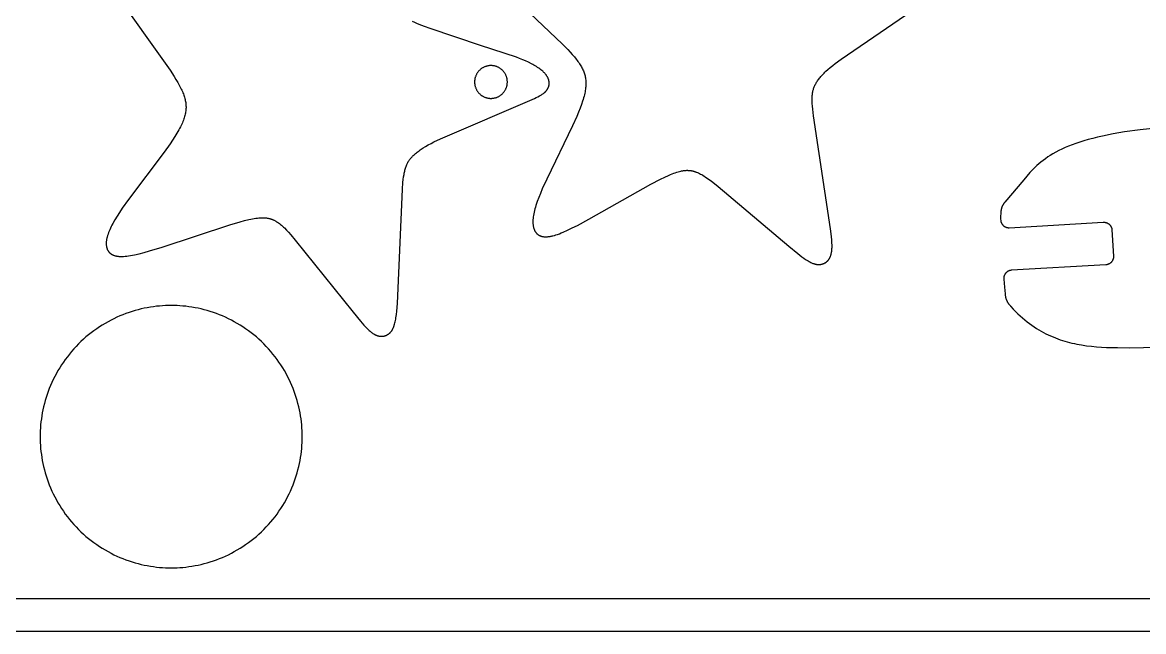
# Model space of a CAD drawing. Header units: millimetres. Extents: x -13379 to -9942, y 7 to 1157.
# Drawn here: x -11883.4 to -11609.6, y 6.5 to 155.1 of the extents above; entities that cross this region are included whole.
import ezdxf

# ---------------------------------------------------------------- set-up
doc = ezdxf.new("R2010")
doc.units = ezdxf.units.MM
doc.header["$MEASUREMENT"] = 0
for name, color, linetype in [('CIRCULO GRANDE 1', 7, 'Continuous'), ('SECCIONES', 7, 'Continuous'), ('TABLERO COMPLETO', 7, 'Continuous'), ('TABLERO GONZALO', 1, 'Continuous')]:
    doc.layers.add(name, color=color, linetype=linetype)

msp = doc.modelspace()

# ---------------------------------------------------------------- linework, layer by layer
at = {"layer": 'CIRCULO GRANDE 1', "color": 7}
msp.add_lwpolyline([(-11815.1, 54.08), (-11815.11, 54.79), (-11815.13, 55.51), (-11815.17, 56.23), (-11815.23, 56.96), (-11815.3, 57.69), (-11815.39, 58.42), (-11815.5, 59.16), (-11815.63, 59.9), (-11815.78, 60.65), (-11815.94, 61.39), (-11816.13, 62.14), (-11816.33, 62.89), (-11816.56, 63.63), (-11816.8, 64.38), (-11817.06, 65.12), (-11817.34, 65.86), (-11817.65, 66.6), (-11817.97, 67.33), (-11818.31, 68.06), (-11818.67, 68.78), (-11819.05, 69.49), (-11819.45, 70.2), (-11819.87, 70.9), (-11820.31, 71.59), (-11820.77, 72.27), (-11821.25, 72.94), (-11821.74, 73.6), (-11822.25, 74.25), (-11822.78, 74.89), (-11823.33, 75.51), (-11823.89, 76.12), (-11824.47, 76.71), (-11825.06, 77.29), (-11825.67, 77.85), (-11826.29, 78.4), (-11826.93, 78.92), (-11827.58, 79.44), (-11828.23, 79.93), (-11828.91, 80.41), (-11829.59, 80.87), (-11830.28, 81.3), (-11830.98, 81.72), (-11831.68, 82.12), (-11832.4, 82.51), (-11833.12, 82.87), (-11833.85, 83.21), (-11834.58, 83.53), (-11835.32, 83.83), (-11836.06, 84.12), (-11836.8, 84.38), (-11837.55, 84.62), (-11838.29, 84.85), (-11839.04, 85.05), (-11839.79, 85.23), (-11840.53, 85.4), (-11841.27, 85.55), (-11842.02, 85.68), (-11842.75, 85.79), (-11843.49, 85.88), (-11844.22, 85.95), (-11844.95, 86.01), (-11845.67, 86.05), (-11846.39, 86.07), (-11847.1, 86.08), (-11847.81, 86.07), (-11848.52, 86.05), (-11849.25, 86.01), (-11849.97, 85.95), (-11850.7, 85.88), (-11851.44, 85.79), (-11852.18, 85.68), (-11852.92, 85.55), (-11853.66, 85.4), (-11854.41, 85.23), (-11855.16, 85.05), (-11855.9, 84.85), (-11856.65, 84.62), (-11857.39, 84.38), (-11858.14, 84.12), (-11858.88, 83.83), (-11859.61, 83.53), (-11860.35, 83.21), (-11861.07, 82.87), (-11861.79, 82.51), (-11862.51, 82.12), (-11863.22, 81.72), (-11863.92, 81.3), (-11864.61, 80.87), (-11865.29, 80.41), (-11865.96, 79.93), (-11866.62, 79.44), (-11867.27, 78.92), (-11867.9, 78.4), (-11868.52, 77.85), (-11869.13, 77.29), (-11869.72, 76.71), (-11870.3, 76.12), (-11870.87, 75.51), (-11871.41, 74.89), (-11871.94, 74.25), (-11872.45, 73.6), (-11872.95, 72.94), (-11873.42, 72.27), (-11873.88, 71.59), (-11874.32, 70.9), (-11874.74, 70.2), (-11875.14, 69.49), (-11875.52, 68.78), (-11875.88, 68.06), (-11876.23, 67.33), (-11876.55, 66.6), (-11876.85, 65.86), (-11877.13, 65.12), (-11877.4, 64.38), (-11877.64, 63.63), (-11877.86, 62.89), (-11878.07, 62.14), (-11878.25, 61.39), (-11878.42, 60.65), (-11878.56, 59.9), (-11878.69, 59.16), (-11878.8, 58.42), (-11878.89, 57.69), (-11878.97, 56.96), (-11879.03, 56.23), (-11879.07, 55.51), (-11879.09, 54.79), (-11879.1, 54.08), (-11879.09, 53.37), (-11879.07, 52.65), (-11879.03, 51.93), (-11878.97, 51.21), (-11878.89, 50.47), (-11878.8, 49.74), (-11878.69, 49), (-11878.56, 48.26), (-11878.42, 47.51), (-11878.25, 46.77), (-11878.07, 46.02), (-11877.86, 45.28), (-11877.64, 44.53), (-11877.4, 43.79), (-11877.13, 43.04), (-11876.85, 42.3), (-11876.55, 41.57), (-11876.23, 40.83), (-11875.88, 40.11), (-11875.52, 39.38), (-11875.14, 38.67), (-11874.74, 37.96), (-11874.32, 37.26), (-11873.88, 36.57), (-11873.42, 35.89), (-11872.95, 35.22), (-11872.45, 34.56), (-11871.94, 33.91), (-11871.41, 33.28), (-11870.87, 32.65), (-11870.3, 32.05), (-11869.72, 31.45), (-11869.13, 30.88), (-11868.52, 30.31), (-11867.9, 29.77), (-11867.27, 29.24), (-11866.62, 28.73), (-11865.96, 28.23), (-11865.29, 27.76), (-11864.61, 27.3), (-11863.92, 26.86), (-11863.22, 26.44), (-11862.51, 26.04), (-11861.79, 25.66), (-11861.07, 25.29), (-11860.35, 24.95), (-11859.61, 24.63), (-11858.88, 24.33), (-11858.14, 24.05), (-11857.39, 23.78), (-11856.65, 23.54), (-11855.9, 23.32), (-11855.16, 23.11), (-11854.41, 22.93), (-11853.66, 22.76), (-11852.92, 22.62), (-11852.18, 22.49), (-11851.44, 22.38), (-11850.7, 22.29), (-11849.97, 22.21), (-11849.25, 22.15), (-11848.52, 22.11), (-11847.81, 22.09), (-11847.1, 22.08), (-11846.39, 22.09), (-11845.67, 22.11), (-11844.95, 22.15), (-11844.22, 22.21), (-11843.49, 22.29), (-11842.75, 22.38), (-11842.02, 22.49), (-11841.27, 22.62), (-11840.53, 22.76), (-11839.79, 22.93), (-11839.04, 23.11), (-11838.29, 23.32), (-11837.55, 23.54), (-11836.8, 23.78), (-11836.06, 24.05), (-11835.32, 24.33), (-11834.58, 24.63), (-11833.85, 24.95), (-11833.12, 25.29), (-11832.4, 25.66), (-11831.68, 26.04), (-11830.98, 26.44), (-11830.28, 26.86), (-11829.59, 27.3), (-11828.91, 27.76), (-11828.23, 28.23), (-11827.58, 28.73), (-11826.93, 29.24), (-11826.29, 29.77), (-11825.67, 30.31), (-11825.06, 30.88), (-11824.47, 31.45), (-11823.89, 32.05), (-11823.33, 32.65), (-11822.78, 33.28), (-11822.25, 33.91), (-11821.74, 34.56), (-11821.25, 35.22), (-11820.77, 35.89), (-11820.31, 36.57), (-11819.87, 37.26), (-11819.45, 37.96), (-11819.05, 38.67), (-11818.67, 39.38), (-11818.31, 40.11), (-11817.97, 40.83), (-11817.65, 41.57), (-11817.34, 42.3), (-11817.06, 43.04), (-11816.8, 43.79), (-11816.56, 44.53), (-11816.33, 45.28), (-11816.13, 46.02), (-11815.94, 46.77), (-11815.78, 47.51), (-11815.63, 48.26), (-11815.5, 49), (-11815.39, 49.74), (-11815.3, 50.47), (-11815.23, 51.21), (-11815.17, 51.93), (-11815.13, 52.65), (-11815.11, 53.37), (-11815.1, 54.08)], dxfattribs=at)
at = {"layer": 'SECCIONES'}
msp.add_lwpolyline([(-11765.01, 140.61), (-11765.01, 140.75), (-11765.02, 140.89), (-11765.03, 141.02), (-11765.05, 141.16), (-11765.07, 141.3), (-11765.09, 141.43), (-11765.13, 141.57), (-11765.16, 141.7), (-11765.2, 141.84), (-11765.25, 141.97), (-11765.3, 142.1), (-11765.35, 142.23), (-11765.41, 142.35), (-11765.47, 142.48), (-11765.54, 142.6), (-11765.61, 142.72), (-11765.68, 142.83), (-11765.76, 142.95), (-11765.85, 143.06), (-11765.93, 143.17), (-11766.02, 143.27), (-11766.12, 143.37), (-11766.22, 143.47), (-11766.32, 143.57), (-11766.42, 143.66), (-11766.53, 143.75), (-11766.64, 143.83), (-11766.75, 143.91), (-11766.87, 143.99), (-11766.99, 144.06), (-11767.11, 144.13), (-11767.23, 144.19), (-11767.36, 144.25), (-11767.48, 144.31), (-11767.61, 144.36), (-11767.75, 144.4), (-11767.88, 144.44), (-11768.01, 144.48), (-11768.15, 144.51), (-11768.28, 144.54), (-11768.42, 144.56), (-11768.56, 144.58), (-11768.7, 144.6), (-11768.83, 144.6), (-11768.97, 144.61), (-11769.11, 144.61), (-11769.25, 144.6), (-11769.39, 144.59), (-11769.53, 144.57), (-11769.66, 144.55), (-11769.8, 144.53), (-11769.94, 144.5), (-11770.07, 144.46), (-11770.2, 144.42), (-11770.34, 144.38), (-11770.47, 144.33), (-11770.59, 144.28), (-11770.72, 144.22), (-11770.85, 144.16), (-11770.97, 144.09), (-11771.09, 144.02), (-11771.2, 143.95), (-11771.32, 143.87), (-11771.43, 143.79), (-11771.54, 143.7), (-11771.65, 143.61), (-11771.75, 143.52), (-11771.85, 143.42), (-11771.94, 143.32), (-11772.04, 143.22), (-11772.13, 143.11), (-11772.21, 143), (-11772.29, 142.89), (-11772.37, 142.78), (-11772.44, 142.66), (-11772.51, 142.54), (-11772.58, 142.41), (-11772.64, 142.29), (-11772.69, 142.16), (-11772.74, 142.03), (-11772.79, 141.9), (-11772.83, 141.77), (-11772.87, 141.64), (-11772.91, 141.5), (-11772.93, 141.37), (-11772.96, 141.23), (-11772.98, 141.09), (-11772.99, 140.95), (-11773, 140.82), (-11773.01, 140.68), (-11773.01, 140.54), (-11773, 140.4), (-11772.99, 140.26), (-11772.98, 140.12), (-11772.96, 139.99), (-11772.93, 139.85), (-11772.91, 139.71), (-11772.87, 139.58), (-11772.83, 139.44), (-11772.79, 139.31), (-11772.74, 139.18), (-11772.69, 139.05), (-11772.64, 138.93), (-11772.58, 138.8), (-11772.51, 138.68), (-11772.44, 138.56), (-11772.37, 138.44), (-11772.29, 138.32), (-11772.21, 138.21), (-11772.13, 138.1), (-11772.04, 138), (-11771.94, 137.89), (-11771.85, 137.79), (-11771.75, 137.69), (-11771.65, 137.6), (-11771.54, 137.51), (-11771.43, 137.43), (-11771.32, 137.34), (-11771.2, 137.26), (-11771.09, 137.19), (-11770.97, 137.12), (-11770.85, 137.05), (-11770.72, 136.99), (-11770.59, 136.94), (-11770.47, 136.88), (-11770.34, 136.83), (-11770.2, 136.79), (-11770.07, 136.75), (-11769.94, 136.72), (-11769.8, 136.69), (-11769.66, 136.66), (-11769.53, 136.64), (-11769.39, 136.63), (-11769.25, 136.61), (-11769.11, 136.61), (-11768.97, 136.61), (-11768.83, 136.61), (-11768.7, 136.62), (-11768.56, 136.63), (-11768.42, 136.65), (-11768.28, 136.67), (-11768.15, 136.7), (-11768.01, 136.73), (-11767.88, 136.77), (-11767.75, 136.81), (-11767.61, 136.86), (-11767.48, 136.91), (-11767.36, 136.96), (-11767.23, 137.02), (-11767.11, 137.09), (-11766.99, 137.16), (-11766.87, 137.23), (-11766.75, 137.3), (-11766.64, 137.38), (-11766.53, 137.47), (-11766.42, 137.56), (-11766.32, 137.65), (-11766.22, 137.74), (-11766.12, 137.84), (-11766.02, 137.94), (-11765.93, 138.05), (-11765.85, 138.16), (-11765.76, 138.27), (-11765.68, 138.38), (-11765.61, 138.5), (-11765.54, 138.62), (-11765.47, 138.74), (-11765.41, 138.86), (-11765.35, 138.99), (-11765.3, 139.12), (-11765.25, 139.25), (-11765.2, 139.38), (-11765.16, 139.51), (-11765.13, 139.65), (-11765.09, 139.78), (-11765.07, 139.92), (-11765.05, 140.05), (-11765.03, 140.19), (-11765.02, 140.33), (-11765.01, 140.47), (-11765.01, 140.61)], dxfattribs=at)
msp.add_polyline3d([(-11605.93, 129.41, 0), (-11610.45, 128.94, 0), (-11614.34, 128.41, 0), (-11617.11, 127.94, 0), (-11619.67, 127.42, 0), (-11620.88, 127.15, 0), (-11622.03, 126.86, 0), (-11623.14, 126.57, 0), (-11624.2, 126.27, 0), (-11625.22, 125.95, 0), (-11626.18, 125.63, 0), (-11627.11, 125.29, 0), (-11627.99, 124.95, 0), (-11628.82, 124.6, 0), (-11629.62, 124.23, 0), (-11630.38, 123.87, 0), (-11631.1, 123.49, 0), (-11631.78, 123.1, 0), (-11632.43, 122.71, 0), (-11633.05, 122.31, 0), (-11633.63, 121.9, 0), (-11634.19, 121.49, 0), (-11634.71, 121.08, 0), (-11635.22, 120.66, 0), (-11635.69, 120.23, 0), (-11636.15, 119.8, 0), (-11636.59, 119.37, 0), (-11637.01, 118.93, 0), (-11637.41, 118.5, 0), (-11638.18, 117.63, 0), (-11638.92, 116.76, 0), (-11643.56, 111.26, 0), (-11643.61, 111.2, 0), (-11643.66, 111.13, 0), (-11643.71, 111.07, 0), (-11643.75, 111.01, 0), (-11643.8, 110.94, 0), (-11643.84, 110.87, 0), (-11643.89, 110.81, 0), (-11643.93, 110.74, 0), (-11643.97, 110.67, 0), (-11644.01, 110.6, 0), (-11644.05, 110.53, 0), (-11644.09, 110.45, 0), (-11644.12, 110.38, 0), (-11644.15, 110.31, 0), (-11644.19, 110.23, 0), (-11644.22, 110.16, 0), (-11644.25, 110.08, 0), (-11644.27, 110.01, 0), (-11644.3, 109.93, 0), (-11644.32, 109.85, 0), (-11644.35, 109.77, 0), (-11644.37, 109.7, 0), (-11644.39, 109.62, 0), (-11644.41, 109.54, 0), (-11644.42, 109.46, 0), (-11644.44, 109.38, 0), (-11644.45, 109.3, 0), (-11644.46, 109.22, 0), (-11644.47, 109.14, 0), (-11644.48, 109.06, 0), (-11644.49, 108.98, 0), (-11644.49, 108.91, 0), (-11644.58, 107.47, 0), (-11644.58, 107.43, 0), (-11644.58, 107.39, 0), (-11644.58, 107.35, 0), (-11644.58, 107.31, 0), (-11644.58, 107.27, 0), (-11644.57, 107.23, 0), (-11644.57, 107.19, 0), (-11644.57, 107.15, 0), (-11644.54, 106.85, 0), (-11644.53, 106.78, 0), (-11644.52, 106.72, 0), (-11644.51, 106.65, 0), (-11644.49, 106.58, 0), (-11644.47, 106.51, 0), (-11644.45, 106.45, 0), (-11644.43, 106.38, 0), (-11644.41, 106.32, 0), (-11644.38, 106.25, 0), (-11644.35, 106.19, 0), (-11644.32, 106.13, 0), (-11644.29, 106.07, 0), (-11644.25, 106.01, 0), (-11644.21, 105.95, 0), (-11644.17, 105.89, 0), (-11644.13, 105.84, 0), (-11644.09, 105.78, 0), (-11644.04, 105.73, 0), (-11644, 105.68, 0), (-11643.95, 105.63, 0), (-11643.9, 105.58, 0), (-11643.84, 105.53, 0), (-11643.79, 105.49, 0), (-11643.74, 105.45, 0), (-11643.68, 105.41, 0), (-11643.62, 105.37, 0), (-11643.56, 105.33, 0), (-11643.5, 105.3, 0), (-11643.44, 105.27, 0), (-11643.38, 105.24, 0), (-11643.31, 105.21, 0), (-11643.25, 105.18, 0), (-11643.18, 105.16, 0), (-11643.12, 105.14, 0), (-11643.05, 105.12, 0), (-11642.98, 105.11, 0), (-11642.92, 105.09, 0), (-11642.85, 105.08, 0), (-11642.78, 105.07, 0), (-11642.71, 105.06, 0), (-11642.64, 105.06, 0), (-11642.57, 105.06, 0), (-11642.5, 105.06, 0), (-11642.43, 105.06, 0), (-11619.48, 106.39, 0), (-11619.41, 106.39, 0), (-11619.34, 106.39, 0), (-11619.27, 106.39, 0), (-11619.2, 106.39, 0), (-11619.14, 106.38, 0), (-11619.07, 106.37, 0), (-11619, 106.36, 0), (-11618.93, 106.35, 0), (-11618.87, 106.33, 0), (-11618.8, 106.31, 0), (-11618.74, 106.29, 0), (-11618.67, 106.27, 0), (-11618.61, 106.24, 0), (-11618.55, 106.22, 0), (-11618.48, 106.19, 0), (-11618.42, 106.16, 0), (-11618.36, 106.12, 0), (-11618.31, 106.09, 0), (-11618.25, 106.05, 0), (-11618.19, 106.01, 0), (-11618.14, 105.97, 0), (-11618.08, 105.93, 0), (-11618.03, 105.89, 0), (-11617.98, 105.84, 0), (-11617.93, 105.79, 0), (-11617.89, 105.74, 0), (-11617.84, 105.69, 0), (-11617.8, 105.64, 0), (-11617.76, 105.58, 0), (-11617.72, 105.53, 0), (-11617.68, 105.47, 0), (-11617.64, 105.41, 0), (-11617.61, 105.35, 0), (-11617.58, 105.29, 0), (-11617.55, 105.23, 0), (-11617.52, 105.17, 0), (-11617.49, 105.11, 0), (-11617.47, 105.04, 0), (-11617.45, 104.98, 0), (-11617.43, 104.91, 0), (-11617.41, 104.84, 0), (-11617.4, 104.78, 0), (-11617.39, 104.71, 0), (-11617.38, 104.64, 0), (-11617.37, 104.58, 0), (-11617.37, 104.51, 0), (-11617, 98.12, 0), (-11616.99, 98.05, 0), (-11616.99, 97.98, 0), (-11616.99, 97.91, 0), (-11617, 97.84, 0), (-11617.01, 97.78, 0), (-11617.01, 97.71, 0), (-11617.03, 97.64, 0), (-11617.04, 97.57, 0), (-11617.05, 97.51, 0), (-11617.07, 97.44, 0), (-11617.09, 97.38, 0), (-11617.12, 97.31, 0), (-11617.14, 97.25, 0), (-11617.17, 97.19, 0), (-11617.2, 97.12, 0), (-11617.23, 97.06, 0), (-11617.26, 97, 0), (-11617.29, 96.95, 0), (-11617.33, 96.89, 0), (-11617.37, 96.83, 0), (-11617.41, 96.78, 0), (-11617.45, 96.72, 0), (-11617.5, 96.67, 0), (-11617.55, 96.62, 0), (-11617.59, 96.57, 0), (-11617.64, 96.53, 0), (-11617.69, 96.48, 0), (-11617.75, 96.44, 0), (-11617.8, 96.4, 0), (-11617.86, 96.36, 0), (-11617.91, 96.32, 0), (-11617.97, 96.28, 0), (-11618.03, 96.25, 0), (-11618.09, 96.22, 0), (-11618.15, 96.19, 0), (-11618.22, 96.16, 0), (-11618.28, 96.13, 0), (-11618.34, 96.11, 0), (-11618.41, 96.09, 0), (-11618.47, 96.07, 0), (-11618.54, 96.05, 0), (-11618.61, 96.04, 0), (-11618.67, 96.03, 0), (-11618.74, 96.02, 0), (-11618.81, 96.01, 0), (-11618.88, 96.01, 0), (-11641.9, 94.67, 0), (-11641.97, 94.67, 0), (-11642.04, 94.66, 0), (-11642.11, 94.65, 0), (-11642.17, 94.64, 0), (-11642.24, 94.62, 0), (-11642.31, 94.61, 0), (-11642.38, 94.59, 0), (-11642.44, 94.57, 0), (-11642.51, 94.54, 0), (-11642.57, 94.52, 0), (-11642.63, 94.49, 0), (-11642.7, 94.46, 0), (-11642.76, 94.42, 0), (-11642.82, 94.39, 0), (-11642.88, 94.35, 0), (-11642.93, 94.31, 0), (-11642.99, 94.27, 0), (-11643.04, 94.23, 0), (-11643.1, 94.19, 0), (-11643.15, 94.14, 0), (-11643.2, 94.09, 0), (-11643.25, 94.04, 0), (-11643.29, 93.99, 0), (-11643.34, 93.94, 0), (-11643.38, 93.88, 0), (-11643.42, 93.83, 0), (-11643.46, 93.77, 0), (-11643.5, 93.71, 0), (-11643.53, 93.65, 0), (-11643.56, 93.59, 0), (-11643.59, 93.53, 0), (-11643.62, 93.46, 0), (-11643.65, 93.4, 0), (-11643.67, 93.33, 0), (-11643.69, 93.27, 0), (-11643.71, 93.2, 0), (-11643.73, 93.13, 0), (-11643.75, 93.07, 0), (-11643.76, 93, 0), (-11643.77, 92.93, 0), (-11643.78, 92.86, 0), (-11643.78, 92.79, 0), (-11643.78, 92.72, 0), (-11643.78, 92.65, 0), (-11643.78, 92.58, 0), (-11643.78, 92.51, 0), (-11643.61, 90.53, 0), (-11643.47, 88.94, 0), (-11643.42, 88.5, 0), (-11643.4, 88.34, 0), (-11643.38, 88.21, 0), (-11643.36, 88.11, 0), (-11643.35, 88.06, 0), (-11643.34, 88.02, 0), (-11643.33, 87.98, 0), (-11643.32, 87.95, 0), (-11643.31, 87.91, 0), (-11643.3, 87.88, 0), (-11643.28, 87.82, 0), (-11643.26, 87.77, 0), (-11643.21, 87.66, 0), (-11643.02, 87.21, 0), (-11642.97, 87.11, 0), (-11642.93, 87.01, 0), (-11642.88, 86.92, 0), (-11642.83, 86.82, 0), (-11642.77, 86.73, 0), (-11642.72, 86.64, 0), (-11642.66, 86.55, 0), (-11642.6, 86.46, 0), (-11642.53, 86.38, 0), (-11642.47, 86.29, 0), (-11642.4, 86.21, 0), (-11642.33, 86.13, 0), (-11642.26, 86.05, 0), (-11642.18, 85.97, 0), (-11642.11, 85.9, 0), (-11642.03, 85.82, 0), (-11641.47, 85.22, 0), (-11640.92, 84.64, 0), (-11640.35, 84.08, 0), (-11639.79, 83.55, 0), (-11639.22, 83.05, 0), (-11638.65, 82.57, 0), (-11638.08, 82.11, 0), (-11637.51, 81.68, 0), (-11636.94, 81.26, 0), (-11636.37, 80.87, 0), (-11635.79, 80.5, 0), (-11635.22, 80.14, 0), (-11634.64, 79.81, 0), (-11634.07, 79.49, 0), (-11633.49, 79.19, 0), (-11632.92, 78.91, 0), (-11632.34, 78.65, 0), (-11631.76, 78.4, 0), (-11631.19, 78.17, 0), (-11630.61, 77.95, 0), (-11630.03, 77.74, 0), (-11629.45, 77.55, 0), (-11628.88, 77.37, 0), (-11628.3, 77.21, 0), (-11627.72, 77.05, 0), (-11627.13, 76.91, 0), (-11626.55, 76.78, 0), (-11625.96, 76.66, 0), (-11624.79, 76.45, 0), (-11623.6, 76.27, 0), (-11622.39, 76.13, 0), (-11621.17, 76.01, 0), (-11619.93, 75.93, 0), (-11618.66, 75.86, 0), (-11616.02, 75.8, 0), (-11613.2, 75.79, 0), (-11599.15, 76.1, 0)], dxfattribs=at)
at = {"layer": 'TABLERO COMPLETO'}
for points in [[(-11769.02, 166.49), (-11751.54, 149.83), (-11750.26, 148.52), (-11749.68, 147.9), (-11749.14, 147.29), (-11748.64, 146.71), (-11748.18, 146.15), (-11747.97, 145.87), (-11747.77, 145.6), (-11747.58, 145.33), (-11747.4, 145.07), (-11747.23, 144.81), (-11747.08, 144.56), (-11746.93, 144.3), (-11746.79, 144.05), (-11746.67, 143.8), (-11746.55, 143.56), (-11746.44, 143.31), (-11746.34, 143.07), (-11746.26, 142.83), (-11746.18, 142.58), (-11746.1, 142.34), (-11746.04, 142.09), (-11745.99, 141.85), (-11745.94, 141.6), (-11745.9, 141.35), (-11745.87, 141.09), (-11745.85, 140.83), (-11745.83, 140.57), (-11745.83, 140.29), (-11745.83, 140.02), (-11745.84, 139.73), (-11745.86, 139.44), (-11745.89, 139.14), (-11745.93, 138.83), (-11745.98, 138.52), (-11746.03, 138.19), (-11746.1, 137.85), (-11746.18, 137.5), (-11746.27, 137.13), (-11746.38, 136.76), (-11746.49, 136.37), (-11746.62, 135.96), (-11746.91, 135.11), (-11747.25, 134.2), (-11747.64, 133.23), (-11748.07, 132.2), (-11749.09, 129.95), (-11755.4, 116.91), (-11756.47, 114.54), (-11756.93, 113.44), (-11757.35, 112.4), (-11757.71, 111.42), (-11758.02, 110.5), (-11758.16, 110.06), (-11758.28, 109.63), (-11758.39, 109.22), (-11758.48, 108.82), (-11758.56, 108.44), (-11758.63, 108.07), (-11758.68, 107.71), (-11758.72, 107.36), (-11758.74, 107.2), (-11758.75, 107.03), (-11758.76, 106.87), (-11758.77, 106.71), (-11758.77, 106.56), (-11758.77, 106.4), (-11758.77, 106.26), (-11758.76, 106.11), (-11758.75, 105.97), (-11758.74, 105.83), (-11758.72, 105.69), (-11758.7, 105.56), (-11758.68, 105.43), (-11758.66, 105.3), (-11758.63, 105.18), (-11758.6, 105.06), (-11758.57, 104.94), (-11758.53, 104.83), (-11758.49, 104.72), (-11758.45, 104.61), (-11758.41, 104.51), (-11758.36, 104.41), (-11758.31, 104.31), (-11758.28, 104.26), (-11758.26, 104.21), (-11758.23, 104.17), (-11758.2, 104.12), (-11758.17, 104.08), (-11758.14, 104.03), (-11758.11, 103.99), (-11758.08, 103.95), (-11758.05, 103.91), (-11758.02, 103.86), (-11757.99, 103.82), (-11757.96, 103.79), (-11757.92, 103.75), (-11757.89, 103.71), (-11757.85, 103.67), (-11757.82, 103.64), (-11757.78, 103.6), (-11757.74, 103.57), (-11757.71, 103.53), (-11757.67, 103.5), (-11757.63, 103.47), (-11757.59, 103.44), (-11757.55, 103.41), (-11757.51, 103.38), (-11757.47, 103.35), (-11757.42, 103.32), (-11757.38, 103.29), (-11757.34, 103.27), (-11757.29, 103.24), (-11757.25, 103.21), (-11757.2, 103.19), (-11757.16, 103.17), (-11757.11, 103.14), (-11757.07, 103.12), (-11757.02, 103.1), (-11756.97, 103.08), (-11756.92, 103.06), (-11756.87, 103.04), (-11756.82, 103.03), (-11756.77, 103.01), (-11756.72, 102.99), (-11756.66, 102.98), (-11756.61, 102.96), (-11756.56, 102.95), (-11756.45, 102.92), (-11756.33, 102.9), (-11756.22, 102.88), (-11756.1, 102.87), (-11755.98, 102.86), (-11755.85, 102.85), (-11755.72, 102.84), (-11755.59, 102.84), (-11755.46, 102.85), (-11755.32, 102.85), (-11755.18, 102.86), (-11755.03, 102.88), (-11754.88, 102.9), (-11754.73, 102.92), (-11754.57, 102.94), (-11754.41, 102.97), (-11754.24, 103.01), (-11754.07, 103.05), (-11753.89, 103.09), (-11753.53, 103.19), (-11753.14, 103.31), (-11752.73, 103.44), (-11752.3, 103.6), (-11751.84, 103.78), (-11751.36, 103.98), (-11750.32, 104.44), (-11749.17, 104.99), (-11747.91, 105.62), (-11745.1, 107.11), (-11729.93, 115.68), (-11727.61, 116.89), (-11726.58, 117.39), (-11725.64, 117.82), (-11725.2, 118.01), (-11724.78, 118.18), (-11724.38, 118.34), (-11724, 118.47), (-11723.64, 118.6), (-11723.28, 118.7), (-11722.95, 118.8), (-11722.63, 118.87), (-11722.47, 118.91), (-11722.32, 118.94), (-11722.17, 118.96), (-11722.02, 118.99), (-11721.87, 119.01), (-11721.73, 119.02), (-11721.59, 119.04), (-11721.45, 119.05), (-11721.31, 119.05), (-11721.17, 119.06), (-11721.04, 119.06), (-11720.91, 119.05), (-11720.77, 119.05), (-11720.64, 119.04), (-11720.51, 119.03), (-11720.39, 119.02), (-11720.26, 119), (-11720.13, 118.98), (-11720, 118.96), (-11719.88, 118.93), (-11719.75, 118.9), (-11719.62, 118.87), (-11719.5, 118.84), (-11719.37, 118.8), (-11719.24, 118.76), (-11719.12, 118.72), (-11718.99, 118.68), (-11718.86, 118.63), (-11718.6, 118.53), (-11718.34, 118.41), (-11718.08, 118.29), (-11717.81, 118.15), (-11717.54, 118), (-11717.26, 117.84), (-11716.98, 117.67), (-11716.7, 117.49), (-11716.11, 117.09), (-11715.5, 116.65), (-11714.87, 116.17), (-11713.55, 115.11), (-11696.29, 100.55), (-11694.08, 98.73), (-11693.09, 97.98), (-11692.62, 97.64), (-11692.17, 97.34), (-11691.74, 97.06), (-11691.53, 96.94), (-11691.33, 96.82), (-11691.13, 96.71), (-11690.93, 96.61), (-11690.74, 96.52), (-11690.55, 96.44), (-11690.37, 96.36), (-11690.27, 96.33), (-11690.18, 96.3), (-11690.1, 96.27), (-11690.01, 96.24), (-11689.92, 96.22), (-11689.83, 96.19), (-11689.75, 96.17), (-11689.66, 96.15), (-11689.58, 96.14), (-11689.5, 96.12), (-11689.41, 96.11), (-11689.33, 96.1), (-11689.25, 96.09), (-11689.17, 96.09), (-11689.09, 96.08), (-11689.01, 96.08), (-11688.93, 96.08), (-11688.85, 96.08), (-11688.77, 96.08), (-11688.7, 96.09), (-11688.62, 96.09), (-11688.54, 96.1), (-11688.47, 96.11), (-11688.39, 96.13), (-11688.32, 96.14), (-11688.25, 96.16), (-11688.17, 96.17), (-11688.1, 96.19), (-11688.03, 96.22), (-11687.96, 96.24), (-11687.88, 96.26), (-11687.81, 96.29), (-11687.74, 96.32), (-11687.67, 96.35), (-11687.61, 96.38), (-11687.54, 96.42), (-11687.47, 96.46), (-11687.4, 96.49), (-11687.34, 96.53), (-11687.27, 96.58), (-11687.21, 96.62), (-11687.15, 96.67), (-11687.08, 96.71), (-11687.02, 96.76), (-11686.96, 96.81), (-11686.9, 96.87), (-11686.84, 96.92), (-11686.78, 96.98), (-11686.73, 97.04), (-11686.67, 97.11), (-11686.62, 97.17), (-11686.57, 97.24), (-11686.52, 97.31), (-11686.47, 97.38), (-11686.42, 97.45), (-11686.37, 97.53), (-11686.32, 97.61), (-11686.28, 97.69), (-11686.24, 97.77), (-11686.19, 97.86), (-11686.16, 97.95), (-11686.12, 98.04), (-11686.08, 98.14), (-11686.05, 98.24), (-11686.01, 98.34), (-11685.98, 98.44), (-11685.95, 98.55), (-11685.92, 98.66), (-11685.9, 98.77), (-11685.87, 98.89), (-11685.85, 99.01), (-11685.83, 99.14), (-11685.81, 99.26), (-11685.8, 99.4), (-11685.77, 99.67), (-11685.75, 99.96), (-11685.73, 100.26), (-11685.73, 100.59), (-11685.73, 100.92), (-11685.74, 101.28), (-11685.78, 102.04), (-11685.85, 102.88), (-11686.06, 104.78), (-11690.26, 132.37), (-11690.44, 133.97), (-11690.51, 134.68), (-11690.55, 135.35), (-11690.57, 135.96), (-11690.58, 136.25), (-11690.57, 136.52), (-11690.57, 136.79), (-11690.56, 137.04), (-11690.54, 137.29), (-11690.52, 137.53), (-11690.49, 137.76), (-11690.46, 137.98), (-11690.42, 138.2), (-11690.37, 138.41), (-11690.32, 138.61), (-11690.27, 138.81), (-11690.21, 139.01), (-11690.14, 139.21), (-11690.06, 139.4), (-11689.99, 139.59), (-11689.9, 139.77), (-11689.81, 139.96), (-11689.71, 140.15), (-11689.6, 140.34), (-11689.49, 140.53), (-11689.37, 140.72), (-11689.24, 140.91), (-11689.1, 141.11), (-11688.96, 141.31), (-11688.8, 141.51), (-11688.64, 141.71), (-11688.47, 141.92), (-11688.29, 142.13), (-11688.09, 142.34), (-11687.89, 142.55), (-11687.68, 142.77), (-11687.45, 143), (-11687.22, 143.22), (-11686.71, 143.68), (-11686.16, 144.15), (-11685.56, 144.64), (-11684.92, 145.13), (-11683.51, 146.16), (-11662.92, 160.28)], [(-11861.31, 163.18), (-11847.38, 143.46), (-11846.38, 141.93), (-11845.93, 141.2), (-11845.51, 140.51), (-11845.14, 139.84), (-11844.8, 139.2), (-11844.64, 138.89), (-11844.5, 138.58), (-11844.36, 138.28), (-11844.24, 137.99), (-11844.12, 137.7), (-11844.02, 137.42), (-11843.92, 137.14), (-11843.84, 136.87), (-11843.76, 136.6), (-11843.69, 136.34), (-11843.64, 136.08), (-11843.59, 135.82), (-11843.55, 135.57), (-11843.52, 135.31), (-11843.49, 135.06), (-11843.48, 134.81), (-11843.47, 134.55), (-11843.47, 134.3), (-11843.49, 134.04), (-11843.5, 133.79), (-11843.53, 133.53), (-11843.57, 133.27), (-11843.62, 133), (-11843.67, 132.73), (-11843.74, 132.45), (-11843.81, 132.17), (-11843.9, 131.88), (-11844, 131.59), (-11844.1, 131.28), (-11844.23, 130.97), (-11844.36, 130.65), (-11844.51, 130.32), (-11844.67, 129.98), (-11844.84, 129.63), (-11845.03, 129.27), (-11845.23, 128.9), (-11845.68, 128.12), (-11846.19, 127.3), (-11846.76, 126.42), (-11847.38, 125.49), (-11848.81, 123.48), (-11857.52, 111.91), (-11859.03, 109.79), (-11859.7, 108.8), (-11860.31, 107.85), (-11860.86, 106.96), (-11861.34, 106.12), (-11861.56, 105.71), (-11861.76, 105.32), (-11861.94, 104.94), (-11862.11, 104.56), (-11862.26, 104.2), (-11862.4, 103.85), (-11862.52, 103.51), (-11862.63, 103.18), (-11862.68, 103.02), (-11862.72, 102.86), (-11862.76, 102.7), (-11862.8, 102.55), (-11862.83, 102.4), (-11862.86, 102.25), (-11862.89, 102.1), (-11862.91, 101.96), (-11862.93, 101.82), (-11862.94, 101.68), (-11862.95, 101.54), (-11862.96, 101.41), (-11862.96, 101.28), (-11862.96, 101.15), (-11862.96, 101.02), (-11862.95, 100.9), (-11862.94, 100.78), (-11862.93, 100.66), (-11862.91, 100.54), (-11862.89, 100.43), (-11862.87, 100.32), (-11862.84, 100.21), (-11862.82, 100.1), (-11862.8, 100.05), (-11862.78, 100), (-11862.76, 99.95), (-11862.75, 99.9), (-11862.73, 99.85), (-11862.71, 99.8), (-11862.69, 99.75), (-11862.66, 99.7), (-11862.64, 99.66), (-11862.62, 99.61), (-11862.59, 99.57), (-11862.57, 99.52), (-11862.54, 99.48), (-11862.52, 99.43), (-11862.49, 99.39), (-11862.46, 99.35), (-11862.43, 99.31), (-11862.4, 99.27), (-11862.37, 99.22), (-11862.34, 99.19), (-11862.31, 99.15), (-11862.28, 99.11), (-11862.24, 99.07), (-11862.21, 99.03), (-11862.17, 99), (-11862.14, 98.96), (-11862.1, 98.93), (-11862.06, 98.89), (-11862.03, 98.86), (-11861.99, 98.82), (-11861.95, 98.79), (-11861.91, 98.76), (-11861.87, 98.73), (-11861.82, 98.7), (-11861.78, 98.67), (-11861.74, 98.64), (-11861.69, 98.61), (-11861.65, 98.58), (-11861.6, 98.56), (-11861.55, 98.53), (-11861.51, 98.5), (-11861.46, 98.48), (-11861.41, 98.45), (-11861.36, 98.43), (-11861.25, 98.38), (-11861.15, 98.34), (-11861.04, 98.3), (-11860.92, 98.26), (-11860.81, 98.23), (-11860.68, 98.2), (-11860.56, 98.17), (-11860.43, 98.14), (-11860.3, 98.12), (-11860.16, 98.1), (-11860.02, 98.08), (-11859.87, 98.06), (-11859.72, 98.05), (-11859.57, 98.04), (-11859.41, 98.04), (-11859.24, 98.04), (-11859.07, 98.04), (-11858.9, 98.04), (-11858.72, 98.05), (-11858.34, 98.08), (-11857.94, 98.12), (-11857.51, 98.18), (-11857.05, 98.25), (-11856.57, 98.33), (-11856.06, 98.43), (-11854.95, 98.69), (-11853.71, 99), (-11852.36, 99.38), (-11849.31, 100.3), (-11832.77, 105.77), (-11830.26, 106.51), (-11829.16, 106.81), (-11828.15, 107.05), (-11827.68, 107.15), (-11827.24, 107.24), (-11826.82, 107.31), (-11826.42, 107.37), (-11826.03, 107.42), (-11825.67, 107.46), (-11825.32, 107.49), (-11824.99, 107.5), (-11824.83, 107.5), (-11824.67, 107.5), (-11824.52, 107.5), (-11824.37, 107.49), (-11824.22, 107.48), (-11824.08, 107.47), (-11823.94, 107.46), (-11823.8, 107.44), (-11823.66, 107.42), (-11823.53, 107.4), (-11823.4, 107.37), (-11823.27, 107.34), (-11823.14, 107.31), (-11823.01, 107.28), (-11822.89, 107.24), (-11822.76, 107.21), (-11822.64, 107.16), (-11822.52, 107.12), (-11822.4, 107.07), (-11822.28, 107.03), (-11822.16, 106.97), (-11822.04, 106.92), (-11821.92, 106.86), (-11821.81, 106.8), (-11821.69, 106.74), (-11821.57, 106.67), (-11821.46, 106.61), (-11821.34, 106.53), (-11821.11, 106.38), (-11820.88, 106.22), (-11820.64, 106.05), (-11820.41, 105.86), (-11820.17, 105.66), (-11819.93, 105.45), (-11819.69, 105.23), (-11819.44, 105), (-11818.94, 104.49), (-11818.43, 103.94), (-11817.9, 103.35), (-11816.81, 102.05), (-11802.69, 84.43), (-11800.87, 82.22), (-11800.04, 81.29), (-11799.65, 80.87), (-11799.27, 80.48), (-11798.9, 80.13), (-11798.72, 79.97), (-11798.54, 79.82), (-11798.36, 79.67), (-11798.19, 79.53), (-11798.02, 79.41), (-11797.85, 79.29), (-11797.69, 79.18), (-11797.6, 79.13), (-11797.52, 79.08), (-11797.44, 79.04), (-11797.36, 78.99), (-11797.28, 78.95), (-11797.2, 78.91), (-11797.12, 78.88), (-11797.04, 78.84), (-11796.96, 78.81), (-11796.88, 78.78), (-11796.8, 78.75), (-11796.72, 78.72), (-11796.64, 78.7), (-11796.56, 78.68), (-11796.49, 78.66), (-11796.41, 78.64), (-11796.33, 78.62), (-11796.25, 78.61), (-11796.18, 78.6), (-11796.1, 78.59), (-11796.02, 78.58), (-11795.95, 78.57), (-11795.87, 78.57), (-11795.8, 78.57), (-11795.72, 78.57), (-11795.65, 78.57), (-11795.57, 78.57), (-11795.49, 78.58), (-11795.42, 78.58), (-11795.34, 78.59), (-11795.27, 78.61), (-11795.2, 78.62), (-11795.12, 78.63), (-11795.05, 78.65), (-11794.97, 78.67), (-11794.9, 78.69), (-11794.83, 78.71), (-11794.75, 78.74), (-11794.68, 78.76), (-11794.61, 78.79), (-11794.54, 78.82), (-11794.47, 78.86), (-11794.4, 78.89), (-11794.33, 78.93), (-11794.26, 78.97), (-11794.19, 79.01), (-11794.12, 79.05), (-11794.05, 79.1), (-11793.99, 79.15), (-11793.92, 79.2), (-11793.85, 79.25), (-11793.79, 79.3), (-11793.73, 79.36), (-11793.66, 79.42), (-11793.6, 79.49), (-11793.54, 79.55), (-11793.48, 79.62), (-11793.42, 79.69), (-11793.36, 79.77), (-11793.3, 79.84), (-11793.25, 79.93), (-11793.19, 80.01), (-11793.14, 80.1), (-11793.09, 80.18), (-11793.03, 80.28), (-11792.98, 80.37), (-11792.93, 80.47), (-11792.88, 80.58), (-11792.84, 80.68), (-11792.79, 80.79), (-11792.74, 80.91), (-11792.7, 81.03), (-11792.66, 81.15), (-11792.62, 81.27), (-11792.53, 81.54), (-11792.46, 81.82), (-11792.39, 82.11), (-11792.32, 82.43), (-11792.26, 82.76), (-11792.2, 83.11), (-11792.09, 83.87), (-11791.99, 84.7), (-11791.83, 86.6), (-11790.63, 114.49), (-11790.5, 116.09), (-11790.42, 116.81), (-11790.33, 117.47), (-11790.24, 118.07), (-11790.19, 118.35), (-11790.13, 118.62), (-11790.07, 118.88), (-11790.01, 119.13), (-11789.95, 119.37), (-11789.88, 119.6), (-11789.81, 119.82), (-11789.73, 120.03), (-11789.65, 120.24), (-11789.57, 120.44), (-11789.48, 120.63), (-11789.39, 120.81), (-11789.29, 120.99), (-11789.19, 121.17), (-11789.08, 121.35), (-11788.96, 121.52), (-11788.84, 121.68), (-11788.71, 121.85), (-11788.58, 122.02), (-11788.44, 122.18), (-11788.29, 122.34), (-11788.14, 122.51), (-11787.97, 122.67), (-11787.8, 122.84), (-11787.62, 123), (-11787.43, 123.17), (-11787.23, 123.34), (-11787.02, 123.51), (-11786.8, 123.68), (-11786.57, 123.85), (-11786.33, 124.02), (-11786.08, 124.2), (-11785.82, 124.37), (-11785.54, 124.55), (-11784.96, 124.9), (-11784.33, 125.26), (-11783.65, 125.62), (-11782.92, 125.98), (-11781.33, 126.72), (-11758.41, 136.59), (-11757.95, 136.81), (-11757.53, 137.01), (-11757.15, 137.21), (-11756.97, 137.31), (-11756.8, 137.41), (-11756.64, 137.51), (-11756.48, 137.61), (-11756.33, 137.71), (-11756.19, 137.81), (-11756.06, 137.92), (-11756, 137.97), (-11755.93, 138.03), (-11755.87, 138.08), (-11755.81, 138.13), (-11755.75, 138.19), (-11755.7, 138.25), (-11755.64, 138.3), (-11755.59, 138.36), (-11755.53, 138.42), (-11755.48, 138.48), (-11755.43, 138.54), (-11755.39, 138.6), (-11755.34, 138.67), (-11755.29, 138.73), (-11755.25, 138.79), (-11755.21, 138.86), (-11755.17, 138.93), (-11755.13, 138.99), (-11755.09, 139.06), (-11755.06, 139.13), (-11755.03, 139.2), (-11755, 139.27), (-11754.97, 139.35), (-11754.94, 139.42), (-11754.91, 139.5), (-11754.89, 139.57), (-11754.87, 139.65), (-11754.85, 139.73), (-11754.83, 139.81), (-11754.82, 139.89), (-11754.81, 139.97), (-11754.8, 140.05), (-11754.79, 140.13), (-11754.79, 140.22), (-11754.79, 140.3), (-11754.79, 140.39), (-11754.79, 140.47), (-11754.8, 140.56), (-11754.81, 140.65), (-11754.82, 140.74), (-11754.84, 140.83), (-11754.86, 140.92), (-11754.88, 141.01), (-11754.9, 141.1), (-11754.93, 141.19), (-11754.97, 141.28), (-11755, 141.38), (-11755.04, 141.47), (-11755.08, 141.56), (-11755.13, 141.66), (-11755.18, 141.75), (-11755.23, 141.85), (-11755.29, 141.94), (-11755.35, 142.04), (-11755.41, 142.14), (-11755.48, 142.23), (-11755.55, 142.33), (-11755.63, 142.43), (-11755.71, 142.52), (-11755.79, 142.62), (-11755.88, 142.72), (-11755.97, 142.82), (-11756.06, 142.91), (-11756.16, 143.01), (-11756.26, 143.11), (-11756.36, 143.21), (-11756.59, 143.4), (-11756.82, 143.59), (-11757.07, 143.78), (-11757.33, 143.97), (-11757.61, 144.16), (-11757.9, 144.35), (-11758.19, 144.53), (-11758.5, 144.71), (-11758.82, 144.89), (-11759.15, 145.07), (-11759.83, 145.41), (-11760.54, 145.74), (-11761.26, 146.05), (-11762, 146.34), (-11762.75, 146.62), (-11771.55, 149.49)], [(-11771.55, 149.49), (-11783.89, 153.66), (-11785.26, 154.16), (-11786.51, 154.64), (-11787.09, 154.87), (-11787.63, 155.11), (-11788.14, 155.35)]]:
    msp.add_lwpolyline(points, dxfattribs=at)
at = {"layer": 'TABLERO GONZALO'}
for points in [[(-12042.02, 6.54), (-12042.02, 1156.54), (-9942.02, 1156.54), (-9942.02, 6.54), (-12042.02, 6.54)], [(-12034.02, 14.54), (-12034.02, 1148.54), (-9950.02, 1148.54), (-9950.02, 14.54), (-12034.02, 14.54)]]:
    msp.add_lwpolyline(points, dxfattribs=at)

doc.saveas('drawing.dxf')
